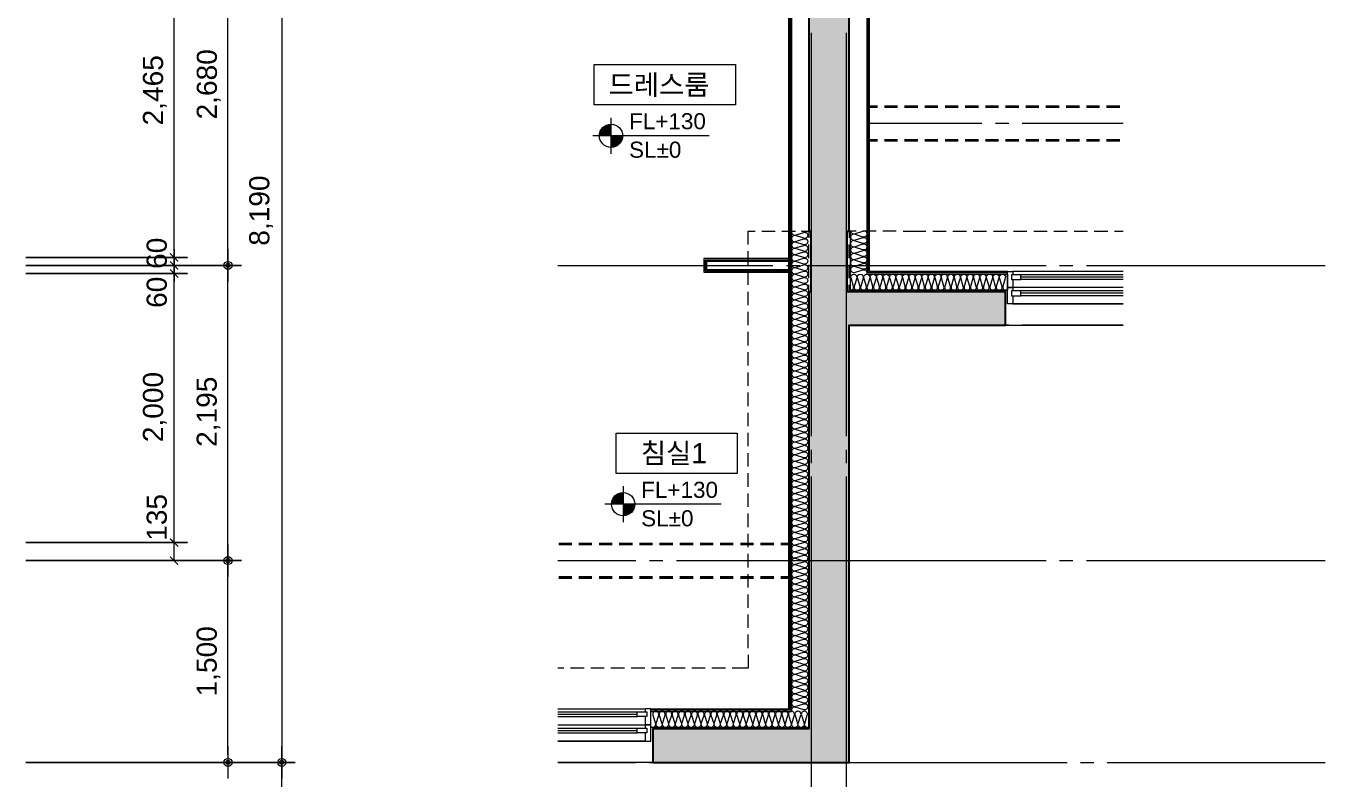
# Model space of a CAD drawing. Header units: millimetres. Extents: x 906 to 41302, y 848 to 28850.
# Drawn here: x 22780 to 32429, y 10913 to 16512 of the extents above; entities that cross this region are included whole.
import ezdxf

# ---------------------------------------------------------------- set-up
doc = ezdxf.new("R2010")
doc.units = ezdxf.units.MM
for name, color, linetype in [('PDF_0', 7, 'Continuous'), ('PDF_A-ANNO-PONT', 7, 'Continuous'), ('PDF_A-FLOR-ROOM-IDEN', 7, 'Continuous'), ('PDF_A-ST-AXIS-CEN', 7, 'Continuous'), ('PDF_A-ST-AXIS-DIM', 7, 'Continuous'), ('PDF_X-단위세대$및$주동평면도$A-FIN-INSL', 7, 'Continuous'), ('PDF_X-단위세대$및$주동평면도$A-FIN-INSL-HID', 7, 'Continuous'), ('PDF_X-단위세대$및$주동평면도$A-FLOR-FLIN-TYP', 7, 'Continuous'), ('PDF_X-단위세대$및$주동평면도$A-ST-AXIS-CEN', 7, 'Continuous'), ('PDF_X-단위세대$및$주동평면도$A-ST-AXIS-CEN-SUB', 7, 'Continuous'), ('PDF_X-단위세대$및$주동평면도$A-ST-CONC', 7, 'Continuous'), ('PDF_X-단위세대$및$주동평면도$A-WALL-DRY', 7, 'Continuous'), ('PDF_X-단위세대$및$주동평면도$A-WIN', 7, 'Continuous'), ('PDF_문자', 7, 'Continuous')]:
    doc.layers.add(name, color=color, linetype=linetype)
doc.layers.add('PDF_X-단위세대$및$주동평면도$A-FIN-INSL-HAT', color=7, linetype='Continuous', true_color=0x666666)
doc.layers.add('PDF_X-단위세대$및$주동평면도$S-ST-CONC-PAT1', color=7, linetype='Continuous', true_color=0xb7b7b7)
doc.styles.add('PDF Arial', font='arial.ttf')

msp = doc.modelspace()

# ---------------------------------------------------------------- linework, layer by layer
at = {"layer": 'PDF_0', "lineweight": 13}
for points in [[(24279.2, 14611.4), (24279.2, 14851.6)], [(24279.2, 12656.6), (24279.2, 12416.4)], [(24679.3, 11157), (24679.3, 10916.7)]]:
    msp.add_lwpolyline(points, close=True, dxfattribs=at)
msp.add_lwpolyline([(24279.2, 11157), (24279.2, 10916.7)], dxfattribs=at)
for centre, radius in [((24279.8, 14731.5), 30.2), ((24279.8, 14731.5), 30.2), ((24279.8, 14731.5), 15.3), ((24279.8, 14731.5), 15.3), ((24279.8, 12537.6), 30.2), ((24279.8, 12537.6), 30.2), ((24279.8, 12537.6), 15.3), ((24279.8, 12537.6), 15.3), ((24279.8, 11036.8), 30.2), ((24279.8, 11036.8), 15.3), ((24679.8, 11036.8), 30.2), ((24679.8, 11036.8), 30.2), ((24679.8, 11036.8), 15.3), ((24679.8, 11036.8), 15.3)]:
    msp.add_circle(centre, radius, dxfattribs=at)
at = {"layer": 'PDF_0', "transparency": 33554559}
for points in [[(23852.7, 14825.1), (23846.4, 14818.8), (23913.1, 14764.8)], [(23852.7, 14825.1), (23846.4, 14818.8), (23913.1, 14764.8)], [(23846.4, 14818.8), (23913.1, 14764.8), (23906.7, 14758.5)], [(23846.4, 14818.8), (23913.1, 14764.8), (23906.7, 14758.5)], [(23913.1, 14704.5), (23846.4, 14758.5), (23852.7, 14764.8)], [(23852.7, 14764.8), (23846.4, 14758.5), (23913.1, 14704.5)], [(23906.7, 14698.1), (23913.1, 14704.5), (23846.4, 14758.5)], [(23846.4, 14758.5), (23913.1, 14704.5), (23906.7, 14698.1)], [(23913.1, 14644.2), (23846.4, 14698.1), (23852.7, 14704.5)], [(23913.1, 14644.2), (23846.4, 14698.1), (23852.7, 14704.5)], [(23906.7, 14637.8), (23913.1, 14644.2), (23846.4, 14698.1)], [(23906.7, 14637.8), (23913.1, 14644.2), (23846.4, 14698.1)], [(23852.7, 12704.2), (23846.4, 12697.9), (23913.1, 12645)], [(23913.1, 12645), (23846.4, 12697.9), (23852.7, 12704.2)], [(23846.4, 12697.9), (23913.1, 12645), (23906.7, 12638.6)], [(23906.7, 12638.6), (23913.1, 12645), (23846.4, 12697.9)], [(23852.7, 12569.8), (23846.4, 12563.5), (23913.1, 12509.5)], [(23846.4, 12563.5), (23913.1, 12509.5), (23906.7, 12503.2)]]:
    msp.add_solid(points, dxfattribs=at)
at = {"layer": 'PDF_A-ANNO-PONT', "lineweight": 13}
for points in [[(27125.1, 15829.5), (27125.1, 15560.7)], [(27855.4, 15695.1), (26990.7, 15695.1)], [(27215.1, 13090.5), (27215.1, 12821.7)], [(27944.3, 12956.1), (27080.7, 12956.1)]]:
    msp.add_lwpolyline(points, dxfattribs=at)
for centre in [(27125.6, 15695.6), (27215.6, 12956.7)]:
    msp.add_circle(centre, 86.3, dxfattribs=at)
at = {"layer": 'PDF_A-ANNO-PONT', "transparency": 33554559}
for points in [[(27051, 15738.5), (27125.1, 15724.7), (27044.7, 15724.7)], [(27059.5, 15751.2), (27125.1, 15738.5), (27051, 15738.5)], [(27125.1, 15738.5), (27051, 15738.5), (27125.1, 15724.7)], [(27070.1, 15761.8), (27125.1, 15751.2), (27059.5, 15751.2)], [(27125.1, 15751.2), (27059.5, 15751.2), (27125.1, 15738.5)], [(27082.8, 15770.2), (27125.1, 15761.8), (27070.1, 15761.8)], [(27125.1, 15761.8), (27070.1, 15761.8), (27125.1, 15751.2)], [(27095.5, 15776.6), (27125.1, 15770.2), (27082.8, 15770.2)], [(27125.1, 15770.2), (27082.8, 15770.2), (27125.1, 15761.8)], [(27110.3, 15780.8), (27125.1, 15776.6), (27095.5, 15776.6)], [(27125.1, 15776.6), (27095.5, 15776.6), (27125.1, 15770.2)], [(27125.1, 15781.9), (27125.1, 15780.8), (27110.3, 15780.8)], [(27125.1, 15780.8), (27110.3, 15780.8), (27125.1, 15776.6)], [(27040.4, 15711), (27125.1, 15695.1), (27039.4, 15695.1)], [(27044.7, 15724.7), (27125.1, 15711), (27040.4, 15711)], [(27125.1, 15711), (27040.4, 15711), (27125.1, 15695.1)], [(27125.1, 15724.7), (27044.7, 15724.7), (27125.1, 15711)], [(27211.9, 15695.1), (27125.1, 15695.1), (27210.8, 15680.3)], [(27125.1, 15695.1), (27210.8, 15680.3), (27125.1, 15680.3)], [(27210.8, 15680.3), (27125.1, 15680.3), (27206.6, 15666.5)], [(27125.1, 15680.3), (27206.6, 15666.5), (27125.1, 15666.5)], [(27206.6, 15666.5), (27125.1, 15666.5), (27200.2, 15652.8)], [(27125.1, 15666.5), (27200.2, 15652.8), (27125.1, 15652.8)], [(27200.2, 15652.8), (27125.1, 15652.8), (27191.8, 15640.1)], [(27125.1, 15652.8), (27191.8, 15640.1), (27125.1, 15640.1)], [(27191.8, 15640.1), (27125.1, 15640.1), (27181.2, 15629.5)], [(27125.1, 15640.1), (27181.2, 15629.5), (27125.1, 15629.5)], [(27181.2, 15629.5), (27125.1, 15629.5), (27168.5, 15621)], [(27125.1, 15629.5), (27168.5, 15621), (27125.1, 15621)], [(27168.5, 15621), (27125.1, 15621), (27154.7, 15614.7)], [(27125.1, 15621), (27154.7, 15614.7), (27125.1, 15614.7)], [(27125.1, 15614.7), (27125.1, 15610.4), (27141, 15610.4)], [(27125.1, 15614.7), (27154.7, 15614.7), (27141, 15610.4)], [(27125.1, 15610.4), (27141, 15610.4), (27125.1, 15609.4)], [(27171.7, 13030.2), (27215.1, 13021.7), (27159, 13021.7)], [(27185.4, 13036.6), (27215.1, 13030.2), (27171.7, 13030.2)], [(27215.1, 13030.2), (27171.7, 13030.2), (27215.1, 13021.7)], [(27199.2, 13040.8), (27215.1, 13036.6), (27185.4, 13036.6)], [(27215.1, 13036.6), (27185.4, 13036.6), (27215.1, 13030.2)], [(27215.1, 13041.8), (27215.1, 13040.8), (27199.2, 13040.8)], [(27215.1, 13040.8), (27199.2, 13040.8), (27215.1, 13036.6)], [(27129.3, 12970.9), (27215.1, 12956.1), (27128.3, 12956.1)], [(27133.6, 12985.8), (27215.1, 12970.9), (27129.3, 12970.9)], [(27215.1, 12970.9), (27129.3, 12970.9), (27215.1, 12956.1)], [(27139.9, 12999.5), (27215.1, 12985.8), (27133.6, 12985.8)], [(27215.1, 12985.8), (27133.6, 12985.8), (27215.1, 12970.9)], [(27148.4, 13011.2), (27215.1, 12999.5), (27139.9, 12999.5)], [(27215.1, 12999.5), (27139.9, 12999.5), (27215.1, 12985.8)], [(27159, 13021.7), (27215.1, 13011.2), (27148.4, 13011.2)], [(27215.1, 13011.2), (27148.4, 13011.2), (27215.1, 12999.5)], [(27215.1, 13021.7), (27159, 13021.7), (27215.1, 13011.2)], [(27300.8, 12956.1), (27215.1, 12956.1), (27299.7, 12941.3)], [(27215.1, 12956.1), (27299.7, 12941.3), (27215.1, 12941.3)], [(27299.7, 12941.3), (27215.1, 12941.3), (27295.5, 12926.5)], [(27215.1, 12941.3), (27295.5, 12926.5), (27215.1, 12926.5)], [(27295.5, 12926.5), (27215.1, 12926.5), (27289.1, 12912.7)], [(27215.1, 12926.5), (27289.1, 12912.7), (27215.1, 12912.7)], [(27289.1, 12912.7), (27215.1, 12912.7), (27280.7, 12900)], [(27215.1, 12912.7), (27280.7, 12900), (27215.1, 12900)], [(27280.7, 12900), (27215.1, 12900), (27270.1, 12889.4)], [(27215.1, 12900), (27270.1, 12889.4), (27215.1, 12889.4)], [(27270.1, 12889.4), (27215.1, 12889.4), (27257.4, 12881)], [(27215.1, 12889.4), (27257.4, 12881), (27215.1, 12881)], [(27257.4, 12881), (27215.1, 12881), (27243.6, 12874.6)], [(27215.1, 12881), (27243.6, 12874.6), (27215.1, 12874.6)], [(27215.1, 12874.6), (27215.1, 12870.4), (27229.9, 12870.4)], [(27215.1, 12874.6), (27243.6, 12874.6), (27229.9, 12870.4)], [(27215.1, 12870.4), (27229.9, 12870.4), (27215.1, 12869.3)]]:
    msp.add_solid(points, dxfattribs=at)
at = {"layer": 'PDF_A-FLOR-ROOM-IDEN', "lineweight": 13}
for points in [[(26999.2, 15924.8), (26999.2, 16224.3), (28049, 16224.3), (28049, 15924.8)], [(27163.2, 13184.7), (27163.2, 13485.3), (28062.8, 13485.3), (28062.8, 13184.7)]]:
    msp.add_lwpolyline(points, close=True, dxfattribs=at)
at = {"layer": 'PDF_A-ST-AXIS-CEN', "lineweight": 5}
for points in [[(28585.6, 14731), (30357.3, 14731)], [(30457.8, 14731), (30557.3, 14731)], [(30657.8, 14731), (32429.5, 14731)], [(28585.6, 12537), (30357.3, 12537)], [(30457.8, 12537), (30557.3, 12537)], [(30657.8, 12537), (32429.5, 12537)], [(28895.7, 11036.3), (30512.8, 11036.3)], [(30612.3, 11036.3), (30712.9, 11036.3)], [(30812.3, 11036.3), (32429.5, 11036.3)]]:
    msp.add_lwpolyline(points, dxfattribs=at)
at = {"layer": 'PDF_A-ST-AXIS-DIM', "lineweight": 13}
for points in [[(24679.3, 19166.4), (24679.3, 11096.6)], [(23879.2, 14851.6), (23879.2, 14791.3), (23879.2, 17256.1), (23879.2, 17411.7)], [(24279.2, 14791.3), (24279.2, 17351.4)], [(23879.2, 12537), (23879.2, 12671.4), (23879.2, 14671.7), (23879.2, 14731), (23879.2, 14791.3), (23879.2, 14731), (23879.2, 14671.7), (23879.2, 14611.4)], [(24279.2, 12596.3), (24279.2, 14671.7)], [(23979.7, 12537), (22779.6, 12537), (24379.8, 12537), (22779.6, 12537)], [(24279.2, 11096.6), (24279.2, 12476.7)], [(24379.8, 11036.3), (22779.6, 11036.3), (24779.8, 11036.3), (22779.6, 11036.3)], [(24679.3, 10511.4), (24679.3, 10977)]]:
    msp.add_lwpolyline(points, dxfattribs=at)
for points in [[(23979.7, 14791.3), (22779.6, 14791.3)], [(24379.8, 14731), (22779.6, 14731)], [(23979.7, 14731), (22779.6, 14731)], [(23979.7, 14671.7), (22779.6, 14671.7)], [(23979.7, 12671.4), (22779.6, 12671.4)]]:
    msp.add_lwpolyline(points, close=True, dxfattribs=at)
at = {"layer": 'PDF_X-단위세대$및$주동평면도$A-FIN-INSL', "lineweight": 5}
for points in [[(29865.1, 20676.7), (29865.1, 20535.9), (29025.9, 20535.9), (29025.9, 16976.7), (29025.9, 14986), (29025.9, 14666.4), (30070.4, 14666.4), (30070.4, 14546.8), (28905.2, 14546.8), (28905.2, 14986)], [(28595.1, 11296.7), (28585.6, 11296.7), (27420.4, 11296.7), (27420.4, 11416.2), (28465, 11416.2), (28465, 17286.8), (27625.7, 17286.8), (27625.7, 17426.5)], [(28465, 16976.7), (28465, 14986)]]:
    msp.add_lwpolyline(points, dxfattribs=at)
at = {"layer": 'PDF_X-단위세대$및$주동평면도$A-FIN-INSL-HAT', "lineweight": 9}
for points in [[(28467.5, 14987.3, 0.092302), (28466, 14979.1, 0.501614), (28494.6, 14957.4), (28557.4, 14976.6, -0.501614), (28586.7, 14954.8, -0.501614), (28557, 14933.1), (28495.2, 14953.3, 0.501614), (28466, 14931.5, 0.501614), (28494.6, 14908.8), (28557.4, 14929, -0.501614), (28586.7, 14907.2, -0.501614), (28557, 14885.5), (28495.2, 14904.6, 0.501614), (28466, 14882.8, 0.501614), (28494.6, 14861.1), (28557.4, 14880.3, -0.501614), (28586.7, 14858.5, -0.501614), (28557, 14836.8), (28495.2, 14857, 0.501614), (28466, 14835.2, 0.501614), (28494.6, 14813.5), (28557.4, 14832.7, -0.501614), (28586.7, 14810.9, -0.501614), (28557, 14789.2), (28495.2, 14808.3, 0.501614), (28466, 14786.5, 0.501614), (28494.6, 14764.8), (28557.4, 14785, -0.501614), (28586.7, 14763.2, -0.501614), (28557, 14741.5), (28495.2, 14760.7, 0.501614), (28466, 14738.9, 0.501614), (28494.6, 14717.2), (28557.4, 14736.4, -0.501614), (28586.7, 14714.5, -0.501614), (28557, 14692.9), (28495.2, 14713.1, 0.501614), (28466, 14691.3, 0.501614), (28494.6, 14669.6), (28557.4, 14688.7, -0.501614), (28586.7, 14666.9, -0.501614), (28557, 14645.2), (28495.2, 14664.4, 0.501614), (28466, 14642.6, 0.501614), (28494.6, 14620.9), (28557.4, 14641.1, -0.501614), (28586.7, 14619.3, -0.501614), (28557, 14597.6), (28495.2, 14616.8, 0.501614), (28466, 14595, 0.501614), (28494.6, 14573.3), (28557.4, 14592.4, -0.501614), (28586.7, 14570.6, -0.501614), (28557, 14548.9), (28495.2, 14569.1, 0.501614), (28466, 14547.3, 0.501614), (28494.6, 14525.6), (28557.4, 14544.8, -0.501614), (28586.7, 14523, -0.501614), (28557, 14501.3), (28495.2, 14520.5, 0.501614), (28466, 14498.6, 0.501614), (28494.6, 14477), (28557.4, 14497.2, -0.501614), (28586.7, 14475.4, -0.501614), (28557, 14452.6), (28495.2, 14472.8, 0.501614), (28466, 14451, 0.501614), (28494.6, 14429.3), (28557.4, 14448.5, -0.501614), (28586.7, 14426.7, -0.501614), (28557, 14405), (28495.2, 14425.2, 0.501614), (28466, 14403.4, 0.501614), (28494.6, 14380.6), (28557.4, 14400.9, -0.501614), (28586.7, 14379.1, -0.501614), (28557, 14357.4), (28495.2, 14376.5, 0.501614), (28466, 14354.7, 0.501614), (28494.6, 14333), (28557.4, 14353.2, -0.501614), (28586.7, 14331.4, -0.501614), (28557, 14308.7), (28495.2, 14328.9, 0.501614), (28466, 14307.1, 0.501614), (28494.6, 14285.4), (28557.4, 14304.6, -0.501614), (28586.7, 14282.7, -0.501614), (28557, 14261.1), (28495.2, 14281.3, 0.501614), (28466, 14259.5, 0.501614), (28494.6, 14236.7), (28557.4, 14256.9, -0.501614), (28586.7, 14235.1, -0.501614), (28557, 14213.4), (28495.2, 14232.6, 0.501614), (28466, 14210.8, 0.501614), (28494.6, 14189.1), (28557.4, 14209.3, -0.501614), (28586.7, 14187.5, -0.501614), (28557, 14164.7), (28495.2, 14185, 0.501614), (28466, 14163.2, 0.501614), (28494.6, 14141.5), (28557.4, 14160.6, -0.501614), (28586.7, 14138.8, -0.501614), (28557, 14117.1), (28495.2, 14137.3, 0.501614), (28466, 14115.5, 0.501614), (28494.6, 14092.8), (28557.4, 14113, -0.501614), (28586.7, 14091.2, -0.501614), (28557, 14069.5), (28495.2, 14088.7, 0.501614), (28466, 14066.8, 0.501614), (28494.6, 14045.2), (28557.4, 14064.3, -0.501614), (28586.7, 14042.5, -0.501614), (28557, 14020.8), (28495.2, 14041, 0.501614), (28466, 14019.2, 0.501614), (28494.6, 13997.5), (28557.4, 14016.7, -0.501614), (28586.7, 13994.9, -0.501614), (28557, 13973.2), (28495.2, 13992.3, 0.501614), (28466, 13970.5, 0.501614), (28494.6, 13948.8), (28557.4, 13969.1, -0.501614), (28586.7, 13947.3, -0.501614), (28557, 13925.6), (28495.2, 13944.7, 0.501614), (28466, 13922.9, 0.501614), (28494.6, 13901.2), (28557.4, 13920.4, -0.501614), (28586.7, 13898.6, -0.501614), (28557, 13876.9), (28495.2, 13897.1, 0.501614), (28466, 13875.3, 0.501614), (28494.6, 13853.6), (28557.4, 13872.8, -0.501614), (28586.7, 13850.9, -0.501614), (28557, 13829.3), (28495.2, 13848.4, 0.501614), (28466, 13826.6, 0.501614), (28494.6, 13804.9), (28557.4, 13825.1, -0.501614), (28586.7, 13803.3, -0.501614), (28557, 13781.6), (28495.2, 13800.8, 0.501614), (28466, 13779, 0.501614), (28494.6, 13757.3), (28557.4, 13776.4, -0.501614), (28586.7, 13754.6, -0.501614), (28557, 13732.9), (28495.2, 13753.2, 0.501614), (28466, 13731.4, 0.501614), (28494.6, 13709.7), (28557.4, 13728.8, -0.501614), (28586.7, 13707, -0.501614), (28557, 13685.3), (28495.2, 13704.5, 0.501614), (28466, 13682.7, 0.501614), (28494.6, 13661), (28557.4, 13681.2, -0.501614), (28586.7, 13659.4, -0.501614), (28557, 13637.7), (28495.2, 13656.9, 0.501614), (28466, 13635, 0.501614), (28494.6, 13613.4), (28557.4, 13632.5, -0.501614), (28586.7, 13610.7, -0.501614), (28557, 13589), (28495.2, 13609.2, 0.501614), (28466, 13587.4, 0.501614), (28494.6, 13564.7), (28557.4, 13584.9, -0.501614), (28586.7, 13563.1, -0.501614), (28557, 13541.4), (28495.2, 13560.5, 0.501614), (28466, 13538.7, 0.501614), (28494.6, 13517), (28557.4, 13537.3, -0.501614), (28586.7, 13515.5, -0.501614), (28557, 13492.7), (28495.2, 13512.9, 0.501614), (28466, 13491.1, 0.501614), (28494.6, 13469.4), (28557.4, 13488.6, -0.501614), (28586.7, 13466.8, -0.501614), (28557, 13445.1), (28495.2, 13465.3, 0.501614), (28466, 13443.5, 0.501614), (28494.6, 13420.7), (28557.4, 13441, -0.501614), (28586.7, 13419.1, -0.501614), (28557, 13397.5), (28495.2, 13416.6, 0.501614), (28466, 13394.8, 0.501614), (28494.6, 13373.1), (28557.4, 13393.3, -0.501614), (28586.7, 13371.5, -0.501614), (28557, 13348.8), (28495.2, 13369, 0.501614), (28466, 13347.2, 0.501614), (28494.6, 13325.5), (28557.4, 13344.6, -0.501614), (28586.7, 13322.8, -0.501614), (28557, 13301.1), (28495.2, 13321.4, 0.501614), (28466, 13299.6, 0.501614), (28494.6, 13276.8), (28557.4, 13297, -0.501614), (28586.7, 13275.2, -0.501614), (28557, 13253.5), (28495.2, 13272.7, 0.501614), (28466, 13250.9, 0.501614), (28494.6, 13229.2), (28557.4, 13248.3, -0.501614), (28586.7, 13226.5, -0.501614), (28557, 13204.8), (28495.2, 13225.1, 0.501614), (28466, 13203.2, 0.501614), (28494.6, 13181.5), (28557.4, 13200.7, -0.501614), (28586.7, 13178.9, -0.501614), (28557, 13157.2), (28495.2, 13176.4, 0.501614), (28466, 13154.6, 0.501614), (28494.6, 13132.9), (28557.4, 13153.1, -0.501614), (28586.7, 13131.3, -0.501614), (28557, 13109.6), (28495.2, 13128.7, 0.501614), (28466, 13106.9, 0.501614), (28494.6, 13085.2), (28557.4, 13104.4, -0.501614), (28586.7, 13082.6, -0.501614), (28557, 13060.9), (28495.2, 13081.1, 0.501614), (28466, 13059.3, 0.501614), (28494.6, 13037.6), (28557.4, 13056.8, -0.501614), (28586.7, 13035, -0.501614), (28557, 13013.3), (28495.2, 13032.4, 0.501614), (28466, 13010.6, 0.501614), (28494.6, 12988.9), (28557.4, 13009.2, -0.501614), (28586.7, 12987.3, -0.501614), (28557, 12965.6), (28495.2, 12984.8, 0.501614), (28466, 12963, 0.501614), (28494.6, 12941.3), (28557.4, 12960.5, -0.501614), (28586.7, 12938.7, -0.501614), (28557, 12917), (28495.2, 12937.2, 0.501614), (28466, 12915.4, 0.501614), (28494.6, 12893.7), (28557.4, 12912.8, -0.501614), (28586.7, 12891, -0.501614), (28557, 12869.3), (28495.2, 12888.5, 0.501614), (28466, 12866.7, 0.501614), (28494.6, 12845), (28557.4, 12865.2, -0.501614), (28586.7, 12843.4, -0.501614), (28557, 12821.7), (28495.2, 12840.9, 0.501614), (28466, 12819.1, 0.501614), (28494.6, 12797.4), (28557.4, 12816.5, -0.501614), (28586.7, 12794.7, -0.501614), (28557, 12773), (28495.2, 12793.3, 0.501614), (28466, 12771.4, 0.501614), (28494.6, 12748.7), (28557.4, 12768.9, -0.501614), (28586.7, 12747.1, -0.501614), (28557, 12725.4), (28495.2, 12744.6, 0.501614), (28466, 12722.8, 0.501614), (28494.6, 12701.1), (28557.4, 12721.3, -0.501614), (28586.7, 12699.5, -0.501614), (28557, 12676.7), (28495.2, 12696.9, 0.501614), (28466, 12675.1, 0.501614), (28494.6, 12653.4), (28557.4, 12672.6, -0.501614), (28586.7, 12650.8, -0.501614), (28557, 12629.1), (28495.2, 12649.3, 0.501614), (28466, 12627.5, 0.501614), (28494.6, 12604.8), (28557.4, 12625, -0.501614), (28586.7, 12603.2, -0.501614), (28557, 12581.5), (28495.2, 12600.6, 0.501614), (28466, 12578.8, 0.501614), (28494.6, 12557.1), (28557.4, 12577.4, -0.501614), (28586.7, 12555.5, -0.501614), (28557, 12532.8), (28495.2, 12553, 0.501614), (28466, 12531.2, 0.501614), (28494.6, 12509.5), (28557.4, 12528.7, -0.501614), (28586.7, 12506.9, -0.501614), (28557, 12485.2), (28495.2, 12505.4, 0.501614), (28466, 12483.6, 0.501614), (28494.6, 12460.8), (28557.4, 12481, -0.501614), (28586.7, 12459.2, -0.501614), (28557, 12437.5), (28495.2, 12456.7, 0.501614), (28466, 12434.9, 0.501614), (28494.6, 12413.2), (28557.4, 12432.4, -0.501614), (28586.7, 12410.6, -0.501614), (28557, 12388.9), (28495.2, 12409.1, 0.501614), (28466, 12387.3, 0.501614), (28494.6, 12365.6), (28557.4, 12384.7, -0.501614), (28586.7, 12362.9, -0.501614), (28557, 12341.2), (28495.2, 12360.4, 0.501614), (28466, 12338.6, 0.501614), (28494.6, 12316.9), (28557.4, 12337.1, -0.501614), (28586.7, 12315.3, -0.501614), (28557, 12293.6), (28495.2, 12312.8, 0.501614), (28466, 12291, 0.501614), (28494.6, 12269.3), (28557.4, 12288.4, -0.501614), (28586.7, 12266.6, -0.501614), (28557, 12244.9), (28495.2, 12265.1, 0.501614), (28466, 12243.3, 0.501614), (28494.6, 12221.6), (28557.4, 12240.8, -0.501614), (28586.7, 12219, -0.501614), (28557, 12197.3), (28495.2, 12216.5, 0.501614), (28466, 12194.7, 0.501614), (28494.6, 12173), (28557.4, 12193.2, -0.501614), (28586.7, 12171.4, -0.501614), (28557, 12149.7), (28495.2, 12168.8, 0.501614), (28466, 12147, 0.501614), (28494.6, 12125.3), (28557.4, 12144.5, -0.501614), (28586.7, 12122.7, -0.501614), (28557, 12101), (28495.2, 12121.2, 0.501614), (28466, 12099.4, 0.501614), (28494.6, 12077.7), (28557.4, 12096.9, -0.501614), (28586.7, 12075.1, -0.501614), (28557, 12053.4), (28495.2, 12072.5, 0.501614), (28466, 12050.7, 0.501614), (28494.6, 12029), (28557.4, 12049.2, -0.501614), (28586.7, 12027.4, -0.501614), (28557, 12005.7), (28495.2, 12024.9, 0.501614), (28466, 12003.1, 0.501614), (28494.6, 11981.4), (28557.4, 12000.6, -0.501614), (28586.7, 11978.8, -0.501614), (28557, 11957.1), (28495.2, 11977.3, 0.501614), (28466, 11955.5, 0.501614), (28494.6, 11932.7), (28557.4, 11952.9, -0.501614), (28586.7, 11931.1, -0.501614), (28557, 11909.4), (28495.2, 11928.6, 0.501614), (28466, 11906.8, 0.501614), (28494.6, 11885.1), (28557.4, 11905.3, -0.501614), (28586.7, 11883.5, -0.501614), (28557, 11860.7), (28495.2, 11881, 0.501614), (28466, 11859.2, 0.501614), (28494.6, 11837.5), (28557.4, 11856.6, -0.501614), (28586.7, 11834.8, -0.501614), (28557, 11813.1), (28495.2, 11833.3, 0.501614), (28466, 11811.5, 0.501614), (28494.6, 11788.8), (28557.4, 11809, -0.501614), (28586.7, 11787.2, -0.501614), (28557, 11765.5), (28495.2, 11784.7, 0.501614), (28466, 11762.9, 0.501614), (28494.6, 11741.2), (28557.4, 11761.4, -0.501614), (28586.7, 11739.6, -0.501614), (28557, 11716.8), (28495.2, 11737, 0.501614), (28466, 11715.2, 0.501614), (28494.6, 11693.5), (28557.4, 11712.7, -0.501614), (28586.7, 11690.9, -0.501614), (28557, 11669.2), (28495.2, 11689.4, 0.501614), (28466, 11667.6, 0.501614), (28494.6, 11644.8), (28557.4, 11665.1, -0.501614), (28586.7, 11643.3, -0.501614), (28557, 11621.6), (28495.2, 11640.7, 0.501614), (28466, 11618.9, 0.501614), (28494.6, 11597.2), (28557.4, 11616.4, -0.501614), (28586.7, 11594.6, -0.501614), (28557, 11572.9), (28495.2, 11593.1, 0.501614), (28466, 11571.3, 0.501614), (28494.6, 11549.6), (28557.4, 11568.8, -0.501614), (28586.7, 11547, -0.501614), (28557, 11525.3), (28495.2, 11544.4, 0.501614), (28466, 11522.6, 0.501614), (28494.6, 11500.9), (28557.4, 11521.1, -0.501614), (28586.7, 11499.3, -0.501614), (28557, 11477.6), (28495.2, 11496.8, 0.501614), (28466, 11475, 0.501614), (28494.6, 11453.3), (28557.4, 11472.5, -0.501614), (28586.7, 11450.6, -0.501614), (28557, 11428.9), (28494.6, 11448, 0.501614), (28466, 11427.4, 0.116929), (28468.4, 11417.1)], [(28579.7, 14987.1, -0.27074), (28557, 14980.7), (28539, 14986)], [(29007.6, 14987.9, -0.370328), (29026.9, 14965.4, -0.501614), (28997.3, 14942.6), (28934.5, 14962.8, 0.501614), (28905.2, 14941, 0.501614), (28933.8, 14919.3), (28997.7, 14938.5, -0.501614), (29026.9, 14916.7, -0.501614), (28997.3, 14895), (28934.5, 14915.2, 0.501614), (28905.2, 14893.4, 0.501614), (28933.8, 14870.7), (28997.7, 14890.9, -0.501614), (29026.9, 14869.1, -0.501614), (28997.3, 14847.4), (28934.5, 14866.5, 0.501614), (28905.2, 14844.7, 0.501614), (28933.8, 14823), (28997.7, 14843.3, -0.501614), (29026.9, 14821.4, -0.501614), (28997.3, 14798.7), (28934.5, 14818.9, 0.501614), (28905.2, 14797.1, 0.501614), (28933.8, 14775.4), (28997.7, 14794.6, -0.501614), (29026.9, 14772.8, -0.501614), (28997.3, 14751.1), (28934.5, 14771.3, 0.501614), (28905.2, 14749.5, 0.501614), (28933.8, 14726.7), (28997.7, 14746.9, -0.501614), (29026.9, 14725.1, -0.501614), (28997.3, 14703.4), (28934.5, 14722.6, 0.501614), (28905.2, 14700.8, 0.501614), (28933.8, 14679.1), (28997.3, 14698.1, -0.501614), (29026.9, 14677.5, -0.116929), (29024.5, 14667.3)], [(28905.3, 14986.6, 0.473804), (28933.8, 14967), (28997.3, 14986, -0.033963), (29000.7, 14987.9)], [(28905.7, 14546.8, 0.501616), (28926.4, 14575.4), (28908.3, 14638.2, -0.501616), (28930.1, 14667.4, -0.501616), (28950.7, 14637.8), (28932.6, 14576, 0.501616), (28954.4, 14546.8, 0.501616), (28975.1, 14575.4), (28955.9, 14638.2, -0.501616), (28977.7, 14667.4, -0.501616), (28998.4, 14637.8), (28980.2, 14576, 0.501616), (29002.1, 14546.8, 0.501616), (29022.7, 14575.4), (29004.6, 14638.2, -0.501616), (29026.4, 14667.4, -0.501616), (29047, 14637.8), (29027.9, 14576, 0.501616), (29049.7, 14546.8, 0.501616), (29070.3, 14575.4), (29052.2, 14638.2, -0.501616), (29074, 14667.4, -0.501616), (29094.7, 14637.8), (29076.6, 14576, 0.501616), (29098.4, 14546.8, 0.501616), (29119, 14575.4), (29099.8, 14638.2, -0.501616), (29121.6, 14667.4, -0.501616), (29142.3, 14637.8), (29124.2, 14576, 0.501616), (29146, 14546.8, 0.501616), (29166.6, 14575.4), (29148.5, 14638.2, -0.501616), (29170.3, 14667.4, -0.501616), (29191, 14637.8), (29171.8, 14576, 0.501616), (29193.6, 14546.8, 0.501616), (29215.3, 14575.4), (29196.1, 14638.2, -0.501616), (29218, 14667.4, -0.501616), (29238.6, 14637.8), (29220.5, 14576, 0.501616), (29242.3, 14546.8, 0.501616), (29262.9, 14575.4), (29243.8, 14638.2, -0.501616), (29265.6, 14667.4, -0.501616), (29287.3, 14637.8), (29268.1, 14576, 0.501616), (29289.9, 14546.8, 0.501616), (29310.6, 14575.4), (29292.5, 14638.2, -0.501616), (29314.3, 14667.4, -0.501616), (29334.9, 14637.8), (29315.7, 14576, 0.501616), (29337.5, 14546.8, 0.501616), (29359.2, 14575.4), (29340.1, 14638.2, -0.501616), (29361.9, 14667.4, -0.501616), (29382.5, 14637.8), (29364.4, 14576, 0.501616), (29386.2, 14546.8, 0.501616), (29406.9, 14575.4), (29387.7, 14638.2, -0.501616), (29409.5, 14667.4, -0.501616), (29431.2, 14637.8), (29412, 14576, 0.501616), (29433.9, 14546.8, 0.501616), (29454.5, 14575.4), (29436.4, 14638.2, -0.501616), (29458.2, 14667.4, -0.501616), (29478.8, 14637.8), (29459.7, 14576, 0.501616), (29481.5, 14546.8, 0.501616), (29503.2, 14575.4), (29484, 14638.2, -0.501616), (29505.8, 14667.4, -0.501616), (29526.5, 14637.8), (29508.4, 14576, 0.501616), (29530.2, 14546.8, 0.501616), (29550.8, 14575.4), (29532.7, 14638.2, -0.501616), (29554.5, 14667.4, -0.501616), (29575.1, 14637.8), (29556, 14576, 0.501616), (29577.8, 14546.8, 0.501616), (29598.4, 14575.4), (29580.3, 14638.2, -0.501616), (29602.1, 14667.4, -0.501616), (29622.8, 14637.8), (29604.7, 14576, 0.501616), (29626.5, 14546.8, 0.501616), (29647.1, 14575.4), (29627.9, 14638.2, -0.501616), (29649.8, 14667.4, -0.501616), (29670.4, 14637.8), (29652.3, 14576, 0.501616), (29674.1, 14546.8, 0.501616), (29694.7, 14575.4), (29676.6, 14638.2, -0.501616), (29698.4, 14667.4, -0.501616), (29719.1, 14637.8), (29699.9, 14576, 0.501616), (29721.7, 14546.8, 0.501616), (29742.4, 14575.4), (29724.3, 14638.2, -0.501616), (29746.1, 14667.4, -0.501616), (29766.7, 14637.8), (29748.6, 14576, 0.501616), (29770.4, 14546.8, 0.501616), (29791, 14575.4), (29771.9, 14638.2, -0.501616), (29793.7, 14667.4, -0.501616), (29814.3, 14637.8), (29796.2, 14576, 0.501616), (29818, 14546.8, 0.501616), (29838.7, 14575.4), (29820.6, 14638.2, -0.501616), (29842.4, 14667.4, -0.501616), (29863, 14637.8), (29843.8, 14576, 0.501616), (29865.7, 14546.8, 0.501616), (29886.3, 14575.4), (29868.2, 14638.2, -0.501616), (29890, 14667.4, -0.501616), (29910.6, 14637.8), (29892.5, 14576, 0.501616), (29914.3, 14546.8, 0.501616), (29935, 14575.4), (29915.8, 14638.2, -0.501616), (29937.6, 14667.4, -0.501616), (29959.3, 14637.8), (29940.2, 14576, 0.501616), (29962, 14546.8, 0.501616), (29982.6, 14575.4), (29964.5, 14638.2, -0.501616), (29986.3, 14667.4, -0.501616), (30006.9, 14637.8), (29987.8, 14576, 0.501616), (30009.6, 14546.8, 0.501616), (30031.3, 14575.4), (30012.1, 14638.2, -0.501616), (30033.9, 14667.4, -0.501616), (30054.6, 14637.8), (30036.6, 14575.4, 0.501616), (30058.3, 14546.8, 0.157212), (30071.6, 14551.1)], [(28586.1, 11296.7, -0.501616), (28564.4, 11325.2), (28583.6, 11388.1, 0.501616), (28561.8, 11417.3, 0.501616), (28540.1, 11387.7), (28560.3, 11325.9, -0.501616), (28538.5, 11296.7, -0.501616), (28515.8, 11325.2), (28536, 11388.1, 0.501616), (28514.2, 11417.3, 0.501616), (28492.5, 11387.7), (28511.6, 11325.9, -0.501616), (28489.8, 11296.7, -0.501616), (28468.1, 11325.2), (28487.3, 11388.1, 0.501616), (28465.5, 11417.3, 0.501616), (28443.8, 11387.7), (28464, 11325.9, -0.501616), (28442.2, 11296.7, -0.501616), (28420.5, 11325.2), (28439.7, 11388.1, 0.501616), (28417.9, 11417.3, 0.501616), (28396.2, 11387.7), (28415.3, 11325.9, -0.501616), (28393.5, 11296.7, -0.501616), (28371.8, 11325.2), (28392, 11388.1, 0.501616), (28370.2, 11417.3, 0.501616), (28348.5, 11387.7), (28367.7, 11325.9, -0.501616), (28345.9, 11296.7, -0.501616), (28324.2, 11325.2), (28343.4, 11388.1, 0.501616), (28321.5, 11417.3, 0.501616), (28299.9, 11387.7), (28320.1, 11325.9, -0.501616), (28298.3, 11296.7, -0.501616), (28276.6, 11325.2), (28295.7, 11388.1, 0.501616), (28273.9, 11417.3, 0.501616), (28252.2, 11387.7), (28271.4, 11325.9, -0.501616), (28249.6, 11296.7, -0.501616), (28227.9, 11325.2), (28248.1, 11388.1, 0.501616), (28226.3, 11417.3, 0.501616), (28204.6, 11387.7), (28223.8, 11325.9, -0.501616), (28202, 11296.7, -0.501616), (28180.3, 11325.2), (28199.4, 11388.1, 0.501616), (28177.6, 11417.3, 0.501616), (28155.9, 11387.7), (28176.1, 11325.9, -0.501616), (28154.3, 11296.7, -0.501616), (28132.6, 11325.2), (28151.8, 11388.1, 0.501616), (28130, 11417.3, 0.501616), (28108.3, 11387.7), (28127.5, 11325.9, -0.501616), (28105.6, 11296.7, -0.501616), (28084, 11325.2), (28104.2, 11388.1, 0.501616), (28082.4, 11417.3, 0.501616), (28059.6, 11387.7), (28079.8, 11325.9, -0.501616), (28058, 11296.7, -0.501616), (28036.3, 11325.2), (28055.5, 11388.1, 0.501616), (28033.7, 11417.3, 0.501616), (28012, 11387.7), (28032.2, 11325.9, -0.501616), (28010.4, 11296.7, -0.501616), (27987.6, 11325.2), (28007.9, 11388.1, 0.501616), (27986.1, 11417.3, 0.501616), (27964.4, 11387.7), (27983.5, 11325.9, -0.501616), (27961.7, 11296.7, -0.501616), (27940, 11325.2), (27960.2, 11388.1, 0.501616), (27938.4, 11417.3, 0.501616), (27915.7, 11387.7), (27935.9, 11325.9, -0.501616), (27914.1, 11296.7, -0.501616), (27892.4, 11325.2), (27911.6, 11388.1, 0.501616), (27889.7, 11417.3, 0.501616), (27868.1, 11387.7), (27888.3, 11325.9, -0.501616), (27866.5, 11296.7, -0.501616), (27843.7, 11325.2), (27863.9, 11388.1, 0.501616), (27842.1, 11417.3, 0.501616), (27820.4, 11387.7), (27839.6, 11325.9, -0.501616), (27817.8, 11296.7, -0.501616), (27796.1, 11325.2), (27816.3, 11388.1, 0.501616), (27794.5, 11417.3, 0.501616), (27771.7, 11387.7), (27792, 11325.9, -0.501616), (27770.2, 11296.7, -0.501616), (27748.5, 11325.2), (27767.6, 11388.1, 0.501616), (27745.8, 11417.3, 0.501616), (27724.1, 11387.7), (27743.3, 11325.9, -0.501616), (27721.5, 11296.7, -0.501616), (27699.8, 11325.2), (27720, 11388.1, 0.501616), (27698.2, 11417.3, 0.501616), (27676.5, 11387.7), (27695.7, 11325.9, -0.501616), (27673.8, 11296.7, -0.501616), (27652.2, 11325.2), (27671.3, 11388.1, 0.501616), (27649.5, 11417.3, 0.501616), (27627.8, 11387.7), (27648, 11325.9, -0.501616), (27626.2, 11296.7, -0.501616), (27604.5, 11325.2), (27623.7, 11388.1, 0.501616), (27601.9, 11417.3, 0.501616), (27580.2, 11387.7), (27599.3, 11325.9, -0.501616), (27577.5, 11296.7, -0.501616), (27555.8, 11325.2), (27576.1, 11388.1, 0.501616), (27554.3, 11417.3, 0.501616), (27532.6, 11387.7), (27551.7, 11325.9, -0.501616), (27529.9, 11296.7, -0.501616), (27508.2, 11325.2), (27527.4, 11388.1, 0.501616), (27505.6, 11417.3, 0.501616), (27483.9, 11387.7), (27504.1, 11325.9, -0.501616), (27482.3, 11296.7, -0.501616), (27460.6, 11325.2), (27479.8, 11388.1, 0.501616), (27457.9, 11417.3, 0.501616), (27436.3, 11387.7), (27455.3, 11325.2, -0.501616), (27433.6, 11296.7, -0.157212), (27420.3, 11300.9)]]:
    msp.add_lwpolyline(points, format="xyb", dxfattribs=at)
msp.add_lwpolyline([(28905.2, 14546.8), (28905.2, 14546.8)], dxfattribs=at)
at = {"layer": 'PDF_X-단위세대$및$주동평면도$A-FIN-INSL-HID', "lineweight": 5}
for points in [[(28145.3, 14886.5), (28145.3, 14986), (28195.1, 14986)], [(28245.9, 14986), (28345.4, 14986)], [(28395.1, 14986), (28495.6, 14986)], [(28545.4, 14986), (28595.1, 14986), (28595.1, 14936.3)], [(28945.4, 14986), (28895.7, 14986), (28895.7, 14936.3)], [(29095.7, 14986), (28995.2, 14986)], [(29244.9, 14986), (29145.5, 14986)], [(29295.7, 14986), (29345.5, 14986), (29465.1, 14986)], [(29515.9, 14986), (29615.4, 14986)], [(29665.1, 14986), (29765.6, 14986)], [(29815.4, 14986), (29915.9, 14986)], [(29965.7, 14986), (30065.2, 14986)], [(30116, 14986), (30215.4, 14986)], [(30265.2, 14986), (30365.7, 14986)], [(30415.5, 14986), (30514.9, 14986)], [(30565.7, 14986), (30665.2, 14986)], [(30715, 14986), (30815.5, 14986)], [(30865.3, 14986), (30929.8, 14986)], [(28595.1, 14786), (28595.1, 14886.5)], [(28895.7, 14786), (28895.7, 14886.5)], [(28145.3, 14736.2), (28145.3, 14836.8)], [(28145.3, 14586), (28145.3, 14686.5)], [(28595.1, 14636.8), (28595.1, 14736.2)], [(28895.7, 14636.8), (28895.7, 14736.2)], [(28595.1, 14536.2), (28595.1, 14586)], [(28895.7, 14536.2), (28895.7, 14586)], [(28145.3, 14436.7), (28145.3, 14536.2)], [(28145.3, 14286.5), (28145.3, 14387)], [(28145.3, 14136.2), (28145.3, 14236.7)], [(28145.3, 13986.9), (28145.3, 14086.4)], [(28145.3, 13836.7), (28145.3, 13936.1)], [(28145.3, 13686.4), (28145.3, 13786.9)], [(28145.3, 13536.1), (28145.3, 13636.6)], [(28145.3, 13386.9), (28145.3, 13486.4)], [(28145.3, 13236.6), (28145.3, 13336.1)], [(28145.3, 13086.3), (28145.3, 13186.8)], [(28145.3, 12936), (28145.3, 13036.6)], [(28145.3, 12786.8), (28145.3, 12886.3)], [(28145.3, 12636.5), (28145.3, 12737)], [(28145.3, 12486.2), (28145.3, 12586.8)], [(28145.3, 12337), (28145.3, 12436.5)], [(28145.3, 12186.7), (28145.3, 12286.2)], [(28145.3, 12036.4), (28145.3, 12137)], [(28145.3, 11886.1), (28145.3, 11986.7)], [(28145.3, 11836.4), (28145.3, 11736.9), (28025.7, 11736.9)], [(26775.9, 11736.9), (26729.3, 11736.9)], [(26925.1, 11736.9), (26825.6, 11736.9)], [(27075.4, 11736.9), (26975.9, 11736.9)], [(27225.6, 11736.9), (27125.1, 11736.9)], [(27375.9, 11736.9), (27275.4, 11736.9)], [(27525.2, 11736.9), (27425.7, 11736.9)], [(27675.4, 11736.9), (27576, 11736.9)], [(27825.7, 11736.9), (27725.2, 11736.9)], [(27974.9, 11736.9), (27875.5, 11736.9)]]:
    msp.add_lwpolyline(points, dxfattribs=at)
at = {"layer": 'PDF_X-단위세대$및$주동평면도$A-FLOR-FLIN-TYP', "lineweight": 5}
for points in [[(30055.6, 14286.5), (30929.8, 14286.5)], [(27435.2, 11036.3), (26729.3, 11036.3)]]:
    msp.add_lwpolyline(points, dxfattribs=at)
at = {"layer": 'PDF_X-단위세대$및$주동평면도$A-ST-AXIS-CEN', "lineweight": 5}
for points in [[(28615.2, 13462), (28615.2, 16461.3)], [(28875.6, 13462), (28875.6, 16461.3)], [(29879.9, 15786.1), (29025.9, 15786.1)], [(30080, 15786.1), (29980.5, 15786.1)], [(30929.8, 15786.1), (30180.5, 15786.1)], [(26729.3, 14731), (28328.4, 14731)], [(28427.9, 14731), (28528.5, 14731)], [(29879.9, 14286.5), (28895.7, 14286.5)], [(30080, 14286.5), (29980.5, 14286.5)], [(30929.8, 14286.5), (30180.5, 14286.5)], [(28615.2, 13262), (28615.2, 13361.5)], [(28875.6, 13262), (28875.6, 13361.5)], [(28615.2, 10162.1), (28615.2, 13161.4)], [(28875.6, 10162.1), (28875.6, 13161.4)], [(26729.3, 12537), (27310.3, 12537)], [(27410.9, 12537), (27510.3, 12537)], [(27610.9, 12537), (28585.6, 12537)], [(26729.3, 11036.3), (27310.3, 11036.3)], [(27410.9, 11036.3), (27510.3, 11036.3)], [(27610.9, 11036.3), (28585.6, 11036.3)]]:
    msp.add_lwpolyline(points, dxfattribs=at)
at = {"layer": 'PDF_X-단위세대$및$주동평면도$A-ST-AXIS-CEN-SUB', "transparency": 33554559}
for points in [[(29046, 15921.6), (29046, 15901.5), (29105.2, 15921.6)], [(29046, 15901.5), (29105.2, 15921.6), (29105.2, 15901.5)], [(29155, 15921.6), (29155, 15901.5), (29255.5, 15921.6)], [(29155, 15901.5), (29255.5, 15921.6), (29255.5, 15901.5)], [(29305.3, 15921.6), (29305.3, 15901.5), (29405.8, 15921.6)], [(29305.3, 15901.5), (29405.8, 15921.6), (29405.8, 15901.5)], [(29455.6, 15921.6), (29455.6, 15901.5), (29555, 15921.6)], [(29455.6, 15901.5), (29555, 15921.6), (29555, 15901.5)], [(29605.8, 15921.6), (29605.8, 15901.5), (29705.3, 15921.6)], [(29605.8, 15901.5), (29705.3, 15921.6), (29705.3, 15901.5)], [(29755.1, 15921.6), (29755.1, 15901.5), (29855.6, 15921.6)], [(29755.1, 15901.5), (29855.6, 15921.6), (29855.6, 15901.5)], [(29905.3, 15921.6), (29905.3, 15901.5), (30005.9, 15921.6)], [(29905.3, 15901.5), (30005.9, 15921.6), (30005.9, 15901.5)], [(30055.6, 15921.6), (30055.6, 15901.5), (30155.1, 15921.6)], [(30055.6, 15901.5), (30155.1, 15921.6), (30155.1, 15901.5)], [(30205.9, 15921.6), (30205.9, 15901.5), (30305.4, 15921.6)], [(30205.9, 15901.5), (30305.4, 15921.6), (30305.4, 15901.5)], [(30355.1, 15921.6), (30355.1, 15901.5), (30455.7, 15921.6)], [(30355.1, 15901.5), (30455.7, 15921.6), (30455.7, 15901.5)], [(30505.4, 15921.6), (30505.4, 15901.5), (30606, 15921.6)], [(30505.4, 15901.5), (30606, 15921.6), (30606, 15901.5)], [(30655.7, 15921.6), (30655.7, 15901.5), (30755.2, 15921.6)], [(30655.7, 15901.5), (30755.2, 15921.6), (30755.2, 15901.5)], [(30804.9, 15921.6), (30804.9, 15901.5), (30905.5, 15921.6)], [(30804.9, 15901.5), (30905.5, 15921.6), (30905.5, 15901.5)], [(29046, 15671.8), (29046, 15651.7), (29105.2, 15671.8)], [(29046, 15651.7), (29105.2, 15671.8), (29105.2, 15651.7)], [(29155, 15671.8), (29155, 15651.7), (29255.5, 15671.8)], [(29155, 15651.7), (29255.5, 15671.8), (29255.5, 15651.7)], [(29305.3, 15671.8), (29305.3, 15651.7), (29405.8, 15671.8)], [(29305.3, 15651.7), (29405.8, 15671.8), (29405.8, 15651.7)], [(29455.6, 15671.8), (29455.6, 15651.7), (29555, 15671.8)], [(29455.6, 15651.7), (29555, 15671.8), (29555, 15651.7)], [(29605.8, 15671.8), (29605.8, 15651.7), (29705.3, 15671.8)], [(29605.8, 15651.7), (29705.3, 15671.8), (29705.3, 15651.7)], [(29755.1, 15671.8), (29755.1, 15651.7), (29855.6, 15671.8)], [(29755.1, 15651.7), (29855.6, 15671.8), (29855.6, 15651.7)], [(29905.3, 15671.8), (29905.3, 15651.7), (30005.9, 15671.8)], [(29905.3, 15651.7), (30005.9, 15671.8), (30005.9, 15651.7)], [(30055.6, 15671.8), (30055.6, 15651.7), (30155.1, 15671.8)], [(30055.6, 15651.7), (30155.1, 15671.8), (30155.1, 15651.7)], [(30205.9, 15671.8), (30205.9, 15651.7), (30305.4, 15671.8)], [(30205.9, 15651.7), (30305.4, 15671.8), (30305.4, 15651.7)], [(30355.1, 15671.8), (30355.1, 15651.7), (30455.7, 15671.8)], [(30355.1, 15651.7), (30455.7, 15671.8), (30455.7, 15651.7)], [(30505.4, 15671.8), (30505.4, 15651.7), (30606, 15671.8)], [(30505.4, 15651.7), (30606, 15671.8), (30606, 15651.7)], [(30655.7, 15671.8), (30655.7, 15651.7), (30755.2, 15671.8)], [(30655.7, 15651.7), (30755.2, 15671.8), (30755.2, 15651.7)], [(30804.9, 15671.8), (30804.9, 15651.7), (30905.5, 15671.8)], [(30804.9, 15651.7), (30905.5, 15671.8), (30905.5, 15651.7)], [(26835.1, 12671.4), (26835.1, 12651.3), (26735.6, 12671.4)], [(26835.1, 12651.3), (26735.6, 12671.4), (26735.6, 12651.3)], [(26985.4, 12671.4), (26985.4, 12651.3), (26885.9, 12671.4)], [(26985.4, 12651.3), (26885.9, 12671.4), (26885.9, 12651.3)], [(27135.7, 12671.4), (27135.7, 12651.3), (27035.1, 12671.4)], [(27135.7, 12651.3), (27035.1, 12671.4), (27035.1, 12651.3)], [(27286, 12671.4), (27286, 12651.3), (27185.4, 12671.4)], [(27286, 12651.3), (27185.4, 12671.4), (27185.4, 12651.3)], [(27435.2, 12671.4), (27435.2, 12651.3), (27335.7, 12671.4)], [(27435.2, 12651.3), (27335.7, 12671.4), (27335.7, 12651.3)], [(27585.5, 12671.4), (27585.5, 12651.3), (27484.9, 12671.4)], [(27585.5, 12651.3), (27484.9, 12671.4), (27484.9, 12651.3)], [(27735.8, 12671.4), (27735.8, 12651.3), (27635.2, 12671.4)], [(27735.8, 12651.3), (27635.2, 12671.4), (27635.2, 12651.3)], [(27885, 12671.4), (27885, 12651.3), (27785.5, 12671.4)], [(27885, 12651.3), (27785.5, 12671.4), (27785.5, 12651.3)], [(28035.3, 12671.4), (28035.3, 12651.3), (27935.8, 12671.4)], [(28035.3, 12651.3), (27935.8, 12671.4), (27935.8, 12651.3)], [(28185.6, 12671.4), (28185.6, 12651.3), (28085, 12671.4)], [(28185.6, 12651.3), (28085, 12671.4), (28085, 12651.3)], [(28335.8, 12671.4), (28335.8, 12651.3), (28235.3, 12671.4)], [(28335.8, 12651.3), (28235.3, 12671.4), (28235.3, 12651.3)], [(28445.9, 12671.4), (28445.9, 12651.3), (28385.6, 12671.4)], [(28445.9, 12651.3), (28385.6, 12671.4), (28385.6, 12651.3)], [(26835.1, 12421.7), (26835.1, 12401.6), (26735.6, 12421.7)], [(26835.1, 12401.6), (26735.6, 12421.7), (26735.6, 12401.6)], [(26985.4, 12421.7), (26985.4, 12401.6), (26885.9, 12421.7)], [(26985.4, 12401.6), (26885.9, 12421.7), (26885.9, 12401.6)], [(27135.7, 12421.7), (27135.7, 12401.6), (27035.1, 12421.7)], [(27135.7, 12401.6), (27035.1, 12421.7), (27035.1, 12401.6)], [(27286, 12421.7), (27286, 12401.6), (27185.4, 12421.7)], [(27286, 12401.6), (27185.4, 12421.7), (27185.4, 12401.6)], [(27435.2, 12421.7), (27435.2, 12401.6), (27335.7, 12421.7)], [(27435.2, 12401.6), (27335.7, 12421.7), (27335.7, 12401.6)], [(27585.5, 12421.7), (27585.5, 12401.6), (27484.9, 12421.7)], [(27585.5, 12401.6), (27484.9, 12421.7), (27484.9, 12401.6)], [(27735.8, 12421.7), (27735.8, 12401.6), (27635.2, 12421.7)], [(27735.8, 12401.6), (27635.2, 12421.7), (27635.2, 12401.6)], [(27885, 12421.7), (27885, 12401.6), (27785.5, 12421.7)], [(27885, 12401.6), (27785.5, 12421.7), (27785.5, 12401.6)], [(28035.3, 12421.7), (28035.3, 12401.6), (27935.8, 12421.7)], [(28035.3, 12401.6), (27935.8, 12421.7), (27935.8, 12401.6)], [(28185.6, 12421.7), (28185.6, 12401.6), (28085, 12421.7)], [(28185.6, 12401.6), (28085, 12421.7), (28085, 12401.6)], [(28335.8, 12421.7), (28335.8, 12401.6), (28235.3, 12421.7)], [(28335.8, 12401.6), (28235.3, 12421.7), (28235.3, 12401.6)], [(28445.9, 12421.7), (28445.9, 12401.6), (28385.6, 12421.7)], [(28445.9, 12401.6), (28385.6, 12421.7), (28385.6, 12401.6)]]:
    msp.add_solid(points, dxfattribs=at)
at = {"layer": 'PDF_X-단위세대$및$주동평면도$A-ST-CONC', "lineweight": 25}
msp.add_lwpolyline([(28595.1, 16976.7), (28595.1, 14986), (28609.9, 14986), (28609.9, 14536.2), (28595.1, 14536.2), (28595.1, 11286.1), (28585.6, 11286.1), (27435.2, 11286.1), (27435.2, 11036.3), (28585.6, 11036.3), (28895.7, 11036.3), (28895.7, 14286.5), (30055.6, 14286.5), (30055.6, 14536.2), (28895.7, 14536.2), (28880.9, 14536.2), (28880.9, 14986), (28895.7, 14986), (28895.7, 16976.7)], dxfattribs=at)
at = {"layer": 'PDF_X-단위세대$및$주동평면도$A-WALL-DRY', "lineweight": 13}
for points in [[(30070.4, 14677), (29035.4, 14677), (29035.4, 20526.4), (29875.7, 20526.4), (29875.7, 20676.7)], [(30070.4, 14686.5), (29046, 14686.5), (29046, 20515.8), (29885.2, 20515.8), (29885.2, 20676.7)], [(27420.4, 11426.8), (28455.4, 11426.8), (28455.4, 17276.2), (27615.1, 17276.2), (27615.1, 17426.5)], [(27420.4, 11436.4), (28445.9, 11436.4), (28445.9, 17266.7), (27605.6, 17266.7), (27605.6, 17426.5)], [(28445.9, 14781.8), (27815.1, 14781.8), (27815.1, 14681.2), (28445.9, 14681.2)], [(28445.9, 14771.2), (27825.7, 14771.2), (27825.7, 14691.8), (28445.9, 14691.8)], [(28445.9, 14761.6), (27835.2, 14761.6), (27835.2, 14701.3), (28445.9, 14701.3)]]:
    msp.add_lwpolyline(points, dxfattribs=at)
at = {"layer": 'PDF_X-단위세대$및$주동평면도$A-WIN', "lineweight": 9}
for points in [[(30110.7, 14626.2), (30110.7, 14566.9), (30070.4, 14566.9), (30070.4, 14686.5), (30110.7, 14686.5), (30110.7, 14662.2)], [(30110.7, 14506.6), (30110.7, 14446.3), (30070.4, 14446.3), (30070.4, 14566.9), (30110.7, 14566.9), (30110.7, 14542.6)], [(27380.2, 11377.1), (27380.2, 11316.8), (27420.4, 11316.8), (27420.4, 11436.4), (27380.2, 11436.4), (27380.2, 11413.1)], [(27380.2, 11256.4), (27380.2, 11196.1), (27420.4, 11196.1), (27420.4, 11316.8), (27380.2, 11316.8), (27380.2, 11292.4)]]:
    msp.add_lwpolyline(points, dxfattribs=at)
at = {"layer": 'PDF_X-단위세대$및$주동평면도$A-WIN', "lineweight": 5}
for points in [[(30929.8, 14686.5), (30110.7, 14686.5)], [(30929.8, 14662.2), (30171, 14662.2)], [(30929.8, 14644.2), (30171, 14644.2)], [(30929.8, 14626.2), (30171, 14626.2)], [(30929.8, 14566.9), (30110.7, 14566.9)], [(30929.8, 14542.6), (30171, 14542.6)], [(30929.8, 14524.6), (30171, 14524.6)], [(30929.8, 14506.6), (30171, 14506.6)], [(26729.3, 11436.4), (27380.2, 11436.4)], [(26729.3, 11413.1), (27320.9, 11413.1)], [(26729.3, 11395.1), (27320.9, 11395.1)], [(26729.3, 11377.1), (27320.9, 11377.1)], [(26729.3, 11316.8), (27380.2, 11316.8)], [(26729.3, 11292.4), (27320.9, 11292.4)], [(26729.3, 11274.4), (27320.9, 11274.4)], [(26729.3, 11256.4), (27320.9, 11256.4)]]:
    msp.add_lwpolyline(points, dxfattribs=at)
at = {"layer": 'PDF_X-단위세대$및$주동평면도$A-WIN', "lineweight": 9}
for points in [[(30100.1, 14626.2), (30171, 14626.2), (30171, 14662.2), (30100.1, 14662.2)], [(30100.1, 14506.6), (30171, 14506.6), (30171, 14542.6), (30100.1, 14542.6)], [(27390.7, 11377.1), (27320.9, 11377.1), (27320.9, 11413.1), (27390.7, 11413.1)], [(27390.7, 11256.4), (27320.9, 11256.4), (27320.9, 11292.4), (27390.7, 11292.4)]]:
    msp.add_lwpolyline(points, close=True, dxfattribs=at)
at = {"layer": 'PDF_X-단위세대$및$주동평면도$A-WIN', "lineweight": 5}
for points in [[(30110.7, 14446.3), (30929.8, 14446.3)], [(27380.2, 11196.1), (26729.3, 11196.1)]]:
    msp.add_lwpolyline(points, close=True, dxfattribs=at)
at = {"layer": 'PDF_X-단위세대$및$주동평면도$S-ST-CONC-PAT1', "transparency": 33554559}
for points in [[(28895.7, 16976.7), (28595.1, 16976.7), (28895.7, 14986)], [(28595.1, 16976.7), (28895.7, 14986), (28595.1, 14986)], [(28880.9, 14986), (28609.9, 14986), (28880.9, 14536.2)], [(28609.9, 14986), (28880.9, 14536.2), (28609.9, 14536.2)], [(28895.7, 14536.2), (28595.1, 14536.2), (28895.7, 14286.5)], [(28595.1, 14536.2), (28895.7, 14286.5), (28595.1, 14286.5)], [(28895.7, 14536.2), (30055.6, 14536.2), (28895.7, 14485.4)], [(30055.6, 14536.2), (28895.7, 14485.4), (30055.6, 14286.5)], [(28895.7, 14485.4), (30055.6, 14286.5), (28895.7, 14286.5)], [(28895.7, 14286.5), (28595.1, 14286.5), (28895.7, 11286.1)], [(28595.1, 14286.5), (28895.7, 11286.1), (28595.1, 11286.1)], [(28585.6, 11286.1), (27435.2, 11286.1), (28585.6, 11233.2)], [(27435.2, 11286.1), (28585.6, 11233.2), (27435.2, 11036.3)], [(28585.6, 11233.2), (27435.2, 11036.3), (28585.6, 11036.3)], [(28895.7, 11286.1), (28585.6, 11286.1), (28895.7, 11036.3)], [(28585.6, 11286.1), (28895.7, 11036.3), (28585.6, 11036.3)]]:
    msp.add_solid(points, dxfattribs=at)

# ---------------------------------------------------------------- texts
at = {"layer": 'PDF_문자', "char_height": 149.38, "attachment_point": 7, "rotation": 90, "style": 'PDF Arial'}
for s, insert in [('2,680', (24225.6, 15816.8)), ('2,465', (23825.5, 15772.4)), ('8,190', (24615, 14878.1)), ('60 60', (23827.5, 14415.6)), ('2,000', (23825.5, 13417.6)), ('2,195', (24224.5, 13382.6)), ('135', (23827.5, 12684.1)), ('1,500', (24224.5, 11527.4))]:
    msp.add_mtext(s, dxfattribs=dict(at, insert=insert))
at = {"layer": 'PDF_문자', "attachment_point": 7, "style": 'PDF Arial'}
for s, insert, char_height in [('드레스룸', (27107.1, 15983.6), 149.38), ('FL+130', (27259.5, 15742), 119.51), ('SL±0', (27259.5, 15530.3), 119.51), ('침실1', (27347.4, 13247.6), 149.38), ('FL+130', (27349.5, 13001.9), 119.51), ('SL±0', (27349.5, 12790.3), 119.51)]:
    msp.add_mtext(s, dxfattribs=dict(at, insert=insert, char_height=char_height))

doc.saveas('drawing.dxf')
